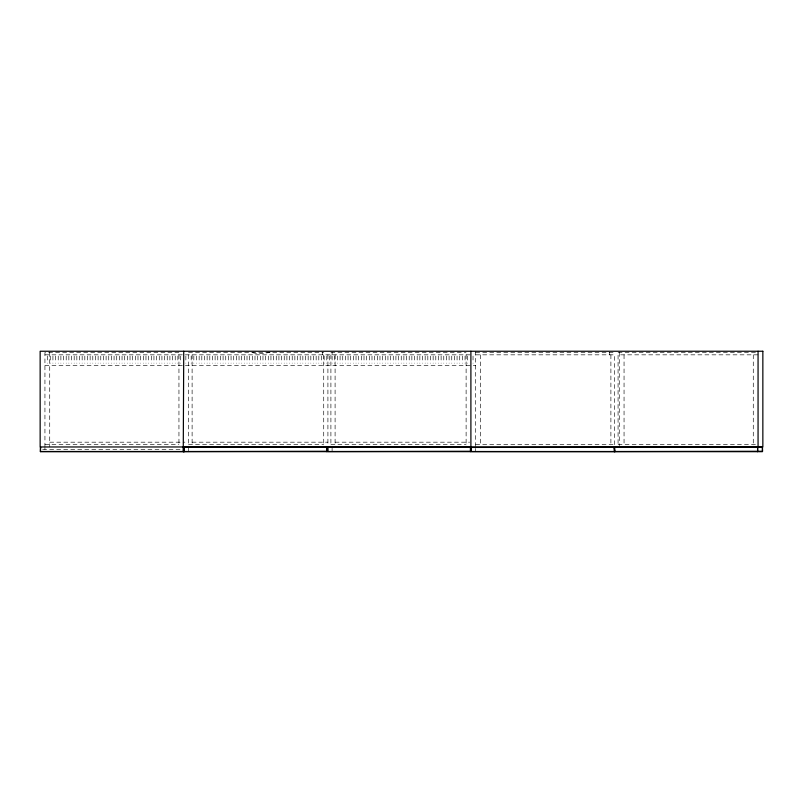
<?xml version="1.0" encoding="UTF-8"?>
<svg xmlns="http://www.w3.org/2000/svg" width="803" height="803" viewBox="0 0 803 803"><rect width="100%" height="100%" fill="white"/><g stroke="black" fill="none" stroke-linecap="round" stroke-linejoin="round"><path stroke-width="0.6" stroke-dasharray="4.01 3.01" d="M178.949 352.447L44.938 352.447L44.938 446.97M188.514 352.447L323.729 352.447M330.906 352.447L466.111 352.447M475.687 352.447L614.486 352.447M618.069 352.447L756.807 352.447M44.938 354.836L470.899 354.836M475.687 354.836L614.486 354.836L614.486 445.725M758.062 354.836L618.069 354.836L618.069 446.97M44.938 365.606L472.003 365.606M473.228 365.606L475.687 365.606M49.726 442.182L184.931 442.182M192.108 442.182L327.915 442.182M335.092 442.182L469.655 442.182M44.938 444.571L178.949 444.571M188.514 444.571L323.729 444.571M330.906 444.571L466.111 444.571M475.687 444.571L614.486 444.571M618.069 444.571L758.062 444.571M42.649 449.359L181.237 449.359M753.274 354.836L753.274 446.97M624.051 354.836L624.051 445.725M619.264 352.447L619.264 445.725M610.892 354.836L610.892 446.97M609.698 352.447L609.698 354.836M480.475 354.836L480.475 445.725M475.687 351.242L475.687 446.97M475.687 448.405L475.687 451.276M473.027 356.03L473.027 363.207M467.707 356.03L467.707 363.207M466.111 354.836L466.111 446.97M465.047 356.03L465.047 363.207M462.387 356.03L462.387 363.207M459.728 356.03L459.728 363.207M457.068 356.03L457.068 363.207M454.418 356.03L454.418 363.207M451.758 356.03L451.758 363.207M449.098 356.03L449.098 363.207M446.438 356.03L446.438 363.207M443.778 356.03L443.778 363.207M441.118 356.03L441.118 363.207M438.458 356.03L438.458 363.207M435.798 356.03L435.798 363.207M433.138 356.03L433.138 363.207M430.478 356.03L430.478 363.207M427.828 356.03L427.828 363.207M425.168 356.03L425.168 363.207M422.508 356.03L422.508 363.207M419.849 356.03L419.849 363.207M417.189 356.03L417.189 363.207M414.529 356.03L414.529 363.207M411.869 356.03L411.869 363.207M409.209 356.03L409.209 363.207M406.549 356.03L406.549 363.207M403.889 356.03L403.889 363.207M401.239 356.03L401.239 363.207M398.579 356.03L398.579 363.207M395.919 356.03L395.919 363.207M393.259 356.03L393.259 363.207M390.599 356.03L390.599 363.207M387.939 356.03L387.939 363.207M385.279 356.03L385.279 363.207M382.619 356.03L382.619 363.207M379.96 356.03L379.96 363.207M377.3 356.03L377.3 363.207M374.65 356.03L374.65 363.207M371.99 356.03L371.99 363.207M369.33 356.03L369.33 363.207M366.67 356.03L366.67 363.207M364.01 356.03L364.01 363.207M361.35 356.03L361.35 363.207M358.69 356.03L358.69 363.207M356.03 356.03L356.03 363.207M353.37 356.03L353.37 363.207M350.71 356.03L350.71 363.207M348.05 356.03L348.05 363.207M345.4 356.03L345.4 363.207M342.74 356.03L342.74 363.207M340.081 356.03L340.081 363.207M337.421 356.03L337.421 363.207M335.092 354.836L335.092 446.97M334.761 356.03L334.761 363.207M332.101 352.447L332.101 354.836M332.101 356.03L332.101 363.207M332.101 447.442L332.101 451.276M330.906 354.836L330.906 446.97M329.441 356.03L329.441 363.207M327.915 354.836L327.915 445.725M326.781 356.03L326.781 363.207M324.121 356.03L324.121 363.207M323.729 354.836L323.729 446.97M322.525 352.447L322.525 354.836M321.461 356.03L321.461 363.207M318.811 356.03L318.811 363.207M316.151 356.03L316.151 363.207M313.491 356.03L313.491 363.207M310.831 356.03L310.831 363.207M308.171 356.03L308.171 363.207M305.511 356.03L305.511 363.207M302.851 356.03L302.851 363.207M300.192 356.03L300.192 363.207M297.532 356.03L297.532 363.207M294.872 356.03L294.872 363.207M292.222 356.03L292.222 363.207M289.562 356.03L289.562 363.207M286.902 356.03L286.902 363.207M284.242 356.03L284.242 363.207M281.582 356.03L281.582 363.207M278.922 356.03L278.922 363.207M276.262 356.03L276.262 363.207M273.602 356.03L273.602 363.207M270.942 356.03L270.942 363.207M268.282 356.03L268.282 363.207M265.632 356.03L265.632 363.207M262.972 356.03L262.972 363.207M260.313 356.03L260.313 363.207M257.653 356.03L257.653 363.207M254.993 356.03L254.993 363.207M252.333 356.03L252.333 363.207M249.673 356.03L249.673 363.207M247.013 356.03L247.013 363.207M244.353 356.03L244.353 363.207M241.693 356.03L241.693 363.207M239.043 356.03L239.043 363.207M236.383 356.03L236.383 363.207M233.723 356.03L233.723 363.207M231.063 356.03L231.063 363.207M228.403 356.03L228.403 363.207M225.743 356.03L225.743 363.207M223.083 356.03L223.083 363.207M220.423 356.03L220.423 363.207M217.764 356.03L217.764 363.207M215.104 356.03L215.104 363.207M212.454 356.03L212.454 363.207M209.794 356.03L209.794 363.207M207.134 356.03L207.134 363.207M204.474 356.03L204.474 363.207M201.814 356.03L201.814 363.207M199.154 356.03L199.154 363.207M196.494 356.03L196.494 363.207M193.834 356.03L193.834 363.207M192.108 354.836L192.108 445.725M191.174 356.03L191.174 363.207M188.514 354.836L188.514 446.97M188.514 447.442L188.514 451.276M185.864 356.03L185.864 363.207M180.545 356.03L180.545 363.207M178.949 354.836L178.949 445.725M177.885 356.03L177.885 363.207M175.225 356.03L175.225 363.207M172.565 356.03L172.565 363.207M169.905 356.03L169.905 363.207M167.245 356.03L167.245 363.207M164.585 356.03L164.585 363.207M161.925 356.03L161.925 363.207M159.275 356.03L159.275 363.207M156.615 356.03L156.615 363.207M153.955 356.03L153.955 363.207M151.295 356.03L151.295 363.207M148.635 356.03L148.635 363.207M145.975 356.03L145.975 363.207M143.315 356.03L143.315 363.207M140.655 356.03L140.655 363.207M137.996 356.03L137.996 363.207M135.336 356.03L135.336 363.207M132.686 356.03L132.686 363.207M130.026 356.03L130.026 363.207M127.366 356.03L127.366 363.207M124.706 356.03L124.706 363.207M122.046 356.03L122.046 363.207M119.386 356.03L119.386 363.207M116.726 356.03L116.726 363.207M114.066 356.03L114.066 363.207M111.406 356.03L111.406 363.207M108.746 356.03L108.746 363.207M106.096 356.03L106.096 363.207M103.436 356.03L103.436 363.207M100.776 356.03L100.776 363.207M98.117 356.03L98.117 363.207M95.457 356.03L95.457 363.207M92.797 356.03L92.797 363.207M90.137 356.03L90.137 363.207M87.477 356.03L87.477 363.207M84.817 356.03L84.817 363.207M82.157 356.03L82.157 363.207M79.507 356.03L79.507 363.207M76.847 356.03L76.847 363.207M74.187 356.03L74.187 363.207M71.527 356.03L71.527 363.207M68.867 356.03L68.867 363.207M66.207 356.03L66.207 363.207M63.547 356.03L63.547 363.207M60.887 356.03L60.887 363.207M58.228 356.03L58.228 363.207M55.568 356.03L55.568 363.207M52.918 356.03L52.918 363.207M50.258 356.03L50.258 363.207M49.726 352.487L49.726 446.97M47.598 356.03L47.598 363.207M44.938 447.442L44.938 449.359M270.36 351.975A31.106 31.106 0 0 1 252.212 352.567"/><path stroke-width="1.2" d="M327.584 447.331L327.795 451.517L470.658 451.276L470.417 447.211L327.383 447.211M183.797 451.517L327.072 451.276L326.841 447.211L183.797 447.211M614.415 447.211L471.14 447.442L471.381 451.517L614.415 451.517M757.58 451.517L757.58 447.211M614.546 451.517L762.609 451.276L762.368 447.211L614.546 447.211M40.421 447.331L40.421 451.637L40.632 447.03M183.967 451.687L183.967 447.03M326.962 447.241L326.841 451.687M327.795 447.03L327.674 451.487M470.538 447.241L470.417 451.687M471.381 447.03L471.261 451.487M614.245 447.03L614.245 451.687M614.717 451.687L614.717 447.03M757.701 447.241L757.58 451.687M762.489 447.241L762.368 451.687L40.421 451.637M183.255 451.687L183.736 351.242M184.208 447.03L184.208 451.687M614.004 447.03L614.957 451.687M40.511 451.487L183.666 451.517M183.496 451.687L183.496 446.97M758.062 351.242L758.062 446.97M470.899 351.242L470.899 446.97M762.85 351.242L40.15 351.242L40.15 446.97L762.85 446.97L762.85 351.242"/></g></svg>
